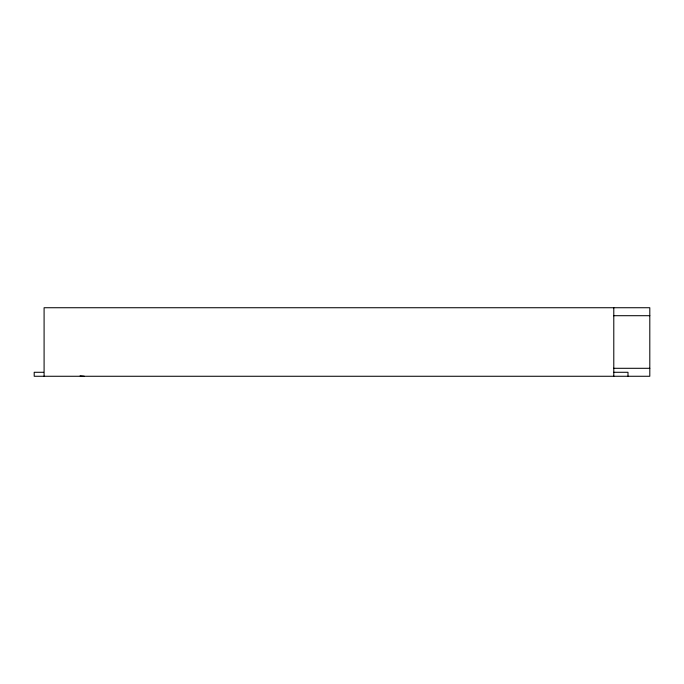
<?xml version="1.0" encoding="UTF-8"?>
<svg xmlns="http://www.w3.org/2000/svg" width="684" height="684" viewBox="0 0 684 684"><rect width="100%" height="100%" fill="white"/><g stroke="black" fill="none" stroke-linecap="round" stroke-linejoin="round"><path stroke-width="1.03" d="M613.48 315.7L649.8 315.7M613.48 368.3L649.8 368.3M43.605 372.284L34.2 372.284L34.2 376.268L649.8 376.268L649.8 307.732L44.092 307.732L44.092 376.268M613.787 372.284L627.997 372.284L627.997 376.268M80.088 375.849L84.32 376.268M613.787 307.732L613.787 376.268"/></g></svg>
